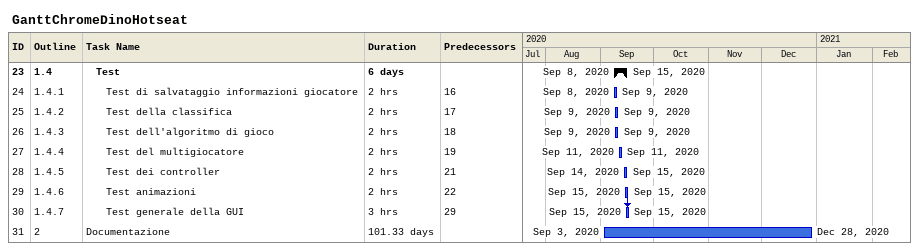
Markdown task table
GanttChromeDinoHotseat

| ID | WBS | Task | Duration | Start | Finish | Predecessors |
|---|---|---|---|---|---|---|
| 23 | 1.4 | **Test** | 6d | 2020-09-08 | 2020-09-15 |  |
| 24 | 1.4.1 | Test di salvataggio informazioni giocatore | 2h | 2020-09-08 | 2020-09-09 | 16 |
| 25 | 1.4.2 | Test della classifica | 2h | 2020-09-09 | 2020-09-09 | 17 |
| 26 | 1.4.3 | Test dell'algoritmo di gioco | 2h | 2020-09-09 | 2020-09-09 | 18 |
| 27 | 1.4.4 | Test del multigiocatore | 2h | 2020-09-11 | 2020-09-11 | 19 |
| 28 | 1.4.5 | Test dei controller | 2h | 2020-09-14 | 2020-09-15 | 21 |
| 29 | 1.4.6 | Test animazioni | 2h | 2020-09-15 | 2020-09-15 | 22 |
| 30 | 1.4.7 | Test generale della GUI | 3h | 2020-09-15 | 2020-09-15 | 29 |
| 31 | 2 | Documentazione | 101.33d | 2020-09-03 | 2020-12-28 |  |
